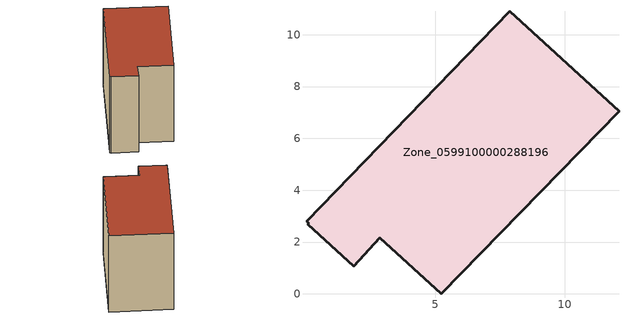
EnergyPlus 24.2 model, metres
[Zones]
Zone_0599100000288196
 floor ground (C_G): 5.23,0 2.87,2.16 1.86,1.06 0.08,2.69 0.12,2.73 0.04,2.8 7.88,10.91 12.09,7.04 z0
 wall outside (C_F): 2.87,2.16 5.23,0 12.09,7.04 7.88,10.91 0.04,2.8 0.12,2.73 0.08,2.69 1.86,1.06 2.87,2.16 z0:7.81
 roof outside (C_R): 0.04,2.8 0.12,2.73 0.08,2.69 1.86,1.06 2.87,2.16 5.23,0 12.09,7.04 7.88,10.91 z7.81
[BUILDING]
Pand.0599100000288196: North Axis=0; Terrain=City; Loads Convergence Tolerance Value=0.04; Temperature Convergence Tolerance Value=0.4; Solar Distribution=FullExterior; Maximum Number of Warmup Days=25; Minimum Number of Warmup Days=1
[Site:Location]
Rotterdam.The.Hague.AP_ZH_NLD Design_Conditions: Latitude=51.96; Longitude=4.45; Time Zone=1; Elevation=-4.5
[SITE:GROUNDTEMPERATURE:BUILDINGSURFACE]
18, 18, 18, 18, 18, 18, 18, 18, 18, 18, 18, 18
[MATERIAL] Thermal Absorptance=0.9; Solar Absorptance=0.7; Visible Absorptance=0.7
Name | Roughness | Thickness | Conductivity | Density | Specific Heat
G.TI.1975-1991 | MediumSmooth | 0.15 | 0.288461 | 540 | 1210
F.TI.1975-1991 | Rough | 0.3 | 0.230769 | 1920 | 840
R.TI.1975-1991 | MediumRough | 0.2 | 0.153846 | 1500 | 1000
[CONSTRUCTION]
C_G: G.TI.1975-1991
C_F: F.TI.1975-1991
C_R: R.TI.1975-1991
[ZONE]
Zone_0599100000288196: Type=1; Multiplier=1; Ceiling Height=Autocalculate; Volume=Autocalculate; Floor Area=autocalculate; Part of Total Floor Area=Yes
[ZONEINFILTRATION:DESIGNFLOWRATE]
Infil_Zone_0599100000288196: Zone or ZoneList or Space or SpaceList=Zone_0599100000288196; Schedule=AlwaysOn; Design Flow Rate Calculation Method=Flow/Area; Flow Rate per Floor Area=0.003; Constant Term Coefficient=1; Temperature Term Coefficient=0; Velocity Term Coefficient=0; Velocity Squared Term Coefficient=0
[HVACTEMPLATE:ZONE:IDEALLOADSAIRSYSTEM]
Zone_0599100000288196: Maximum Heating Supply Air Temperature=50; Minimum Cooling Supply Air Temperature=13; Maximum Heating Supply Air Humidity Ratio=0.0156; Minimum Cooling Supply Air Humidity Ratio=0.0077; Heating Limit=NoLimit; Cooling Limit=NoLimit; Dehumidification Control Type=ConstantSensibleHeatRatio; Cooling Sensible Heat Ratio=0.7; Dehumidification Setpoint=60; Humidification Control Type=None; Humidification Setpoint=30; Outdoor Air Method=None; Outdoor Air Flow Rate per Person=0.00944; Outdoor Air Flow Rate per Zone Floor Area=0; Outdoor Air Flow Rate per Zone=0; Demand Controlled Ventilation Type=None; Outdoor Air Economizer Type=NoEconomizer; Heat Recovery Type=None; Sensible Heat Recovery Effectiveness=0.7; Latent Heat Recovery Effectiveness=0.65
[ZONECONTROL:THERMOSTAT]
ThermostatControl_Zone_0599100000288196: Zone or ZoneList=Zone_0599100000288196; Control Type Schedule=DualSetpointControlType; Control 1=Thermostat_Zone_0599100000288196; Temperature Difference Between Cutout And Setpoint=0
[THERMOSTATSETPOINT:DUALSETPOINT]
Thermostat_Zone_0599100000288196: Heating Setpoint Temperature Schedule=HeatingSetpoint_Zone_0599100000288196; Cooling Setpoint Temperature Schedule=CoolingSetpoint_Zone_0599100000288196
[SCHEDULE:COMPACT]
HeatingSetpoint_Zone_0599100000288196: Through: 12/31, For: AllDays, Until: 24:00, 21
CoolingSetpoint_Zone_0599100000288196: Through: 12/31, For: AllDays, Until: 24:00, 24
DualSetpointControlType: Through: 12/31, For: AllDays, Until: 24:00, 4
AlwaysOn: Through: 12/31, For: AllDays, Until: 24:00, 1
